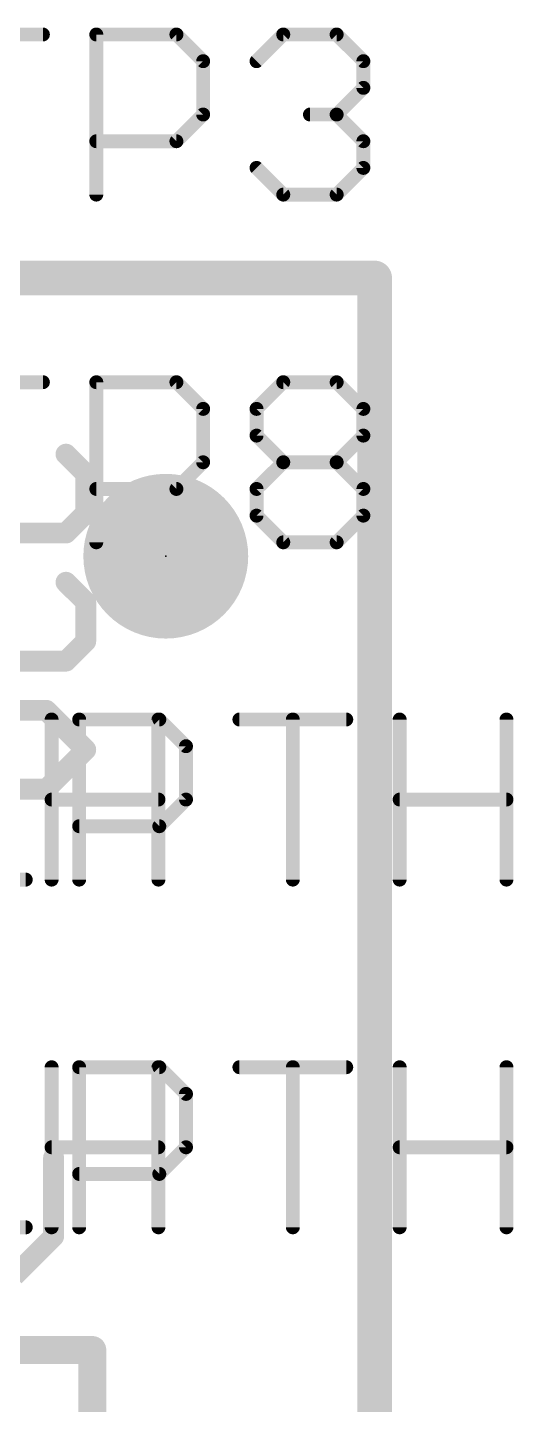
# Model space of a CAD drawing. Extents: x -128 to 56, y -3 to 18.
# Drawn here: x 52.08 to 55.62, y 8.28 to 18.34 of the extents above; entities that cross this region are included whole.
import ezdxf

# ---------------------------------------------------------------- set-up
doc = ezdxf.new("R2010")
doc.units = 0
for name, color, linetype in [('1', 12, 'CONTINUOUS'), ('16', 132, 'CONTINUOUS'), ('20', 53, 'CONTINUOUS'), ('21', 53, 'CONTINUOUS'), ('23', 53, 'CONTINUOUS'), ('25', 253, 'CONTINUOUS'), ('27', 253, 'CONTINUOUS'), ('29', 253, 'CONTINUOUS')]:
    doc.layers.add(name, color=color, linetype=linetype)

# ---------------------------------------------------------------- blocks, each defined once
blk = doc.blocks.new('PIE')
at = {"const_width": 0.5}
blk.add_lwpolyline([(0, -0.25, 1), (0, 0.25, 1), (0, -0.25)], format="xyb", dxfattribs=at)

msp = doc.modelspace()

# ---------------------------------------------------------------- linework, layer by layer
at = {"layer": '1', "const_width": 0.254}
for points in [[(0, 16.51), (54.61, 16.51)], [(54.61, 16.51), (54.61, 0)]]:
    msp.add_lwpolyline(points, dxfattribs=at)
at = {"layer": '1', "const_width": 0.127}
for points in [[(54.6735, 16.51, 1), (54.5465, 16.51)], [(54.61, 16.4465, 1), (54.61, 16.5735)]]:
    msp.add_lwpolyline(points, format="xyb", dxfattribs=at)
at = {"layer": '16', "const_width": 0.254}
for points in [[(0, 16.51), (54.61, 16.51)], [(54.61, 16.51), (54.61, 0)]]:
    msp.add_lwpolyline(points, dxfattribs=at)
at = {"layer": '16', "const_width": 0.127}
for points in [[(54.6735, 16.51, 1), (54.5465, 16.51)], [(54.61, 16.4465, 1), (54.61, 16.5735)]]:
    msp.add_lwpolyline(points, format="xyb", dxfattribs=at)
at = {"layer": '20', "const_width": 0.2032}
for points in [[(54.61, 16.51), (0, 16.51)], [(54.61, 0), (54.61, 16.51)]]:
    msp.add_lwpolyline(points, dxfattribs=at)
at = {"layer": '20', "const_width": 0.1016}
for points in [[(54.6608, 16.51, 1), (54.5592, 16.51)], [(54.61, 16.4592, 1), (54.61, 16.5608)]]:
    msp.add_lwpolyline(points, format="xyb", dxfattribs=at)
at = {"layer": '21'}
for points, const_width in [([(52.5018, 15.0794), (52.3577, 15.2235)], 0.1524), ([(52.5018, 14.7913), (52.5018, 15.0794)], 0.1524), ([(52.3577, 14.6472), (52.5018, 14.7913)], 0.1524), ([(51.7815, 14.6472), (52.3577, 14.6472)], 0.1524), ([(52.5018, 14.1439), (52.3577, 14.2879)], 0.1524), ([(52.5018, 13.8558), (52.5018, 14.1439)], 0.1524), ([(52.3577, 13.7117), (52.5018, 13.8558)], 0.1524), ([(51.7815, 13.7117), (52.3577, 13.7117)], 0.1524), ([(52.2137, 13.3524), (51.6375, 13.3524)], 0.1524), ([(52.5018, 13.0643), (52.2137, 13.3524)], 0.1524), ([(52.2137, 12.7762), (52.5018, 13.0643)], 0.1524), ([(51.6375, 12.7762), (52.2137, 12.7762)], 0.1524), ([(52.2672, 9.5083), (52.2672, 10.0845)], 0.1524), ([(51.9791, 9.2202), (52.2672, 9.5083)], 0.1524), ([(52.55, 8.68), (49.05, 8.68)], 0.2032), ([(52.55, 1.48), (52.55, 8.68)], 0.2032)]:
    msp.add_lwpolyline(points, dxfattribs=dict(at, const_width=const_width))
for points, const_width in [([(52.3847, 15.2504, 1), (52.3308, 15.1965)], 0.0762), ([(52.5399, 15.0794, 1), (52.4637, 15.0794)], 0.0762), ([(52.4749, 15.0525, 1), (52.5287, 15.1063)], 0.0762), ([(52.4637, 14.7913, 1), (52.5399, 14.7913)], 0.0762), ([(52.5287, 14.7644, 1), (52.4749, 14.8182)], 0.0762), ([(52.3308, 14.6742, 1), (52.3847, 14.6203)], 0.0762), ([(52.3577, 14.6091, 1), (52.3577, 14.6853)], 0.0762), ([(52.3847, 14.3149, 1), (52.3308, 14.261)], 0.0762), ([(52.5399, 14.1439, 1), (52.4637, 14.1439)], 0.0762), ([(52.4749, 14.1169, 1), (52.5287, 14.1708)], 0.0762), ([(52.4637, 13.8558, 1), (52.5399, 13.8558)], 0.0762), ([(52.5287, 13.8288, 1), (52.4749, 13.8827)], 0.0762), ([(52.3577, 13.6736, 1), (52.3577, 13.7498)], 0.0762), ([(52.3308, 13.7387, 1), (52.3847, 13.6848)], 0.0762), ([(52.2406, 13.3794, 1), (52.1867, 13.3255)], 0.0762), ([(52.2137, 13.3143, 1), (52.2137, 13.3905)], 0.0762), ([(52.5287, 13.0374, 1), (52.4749, 13.0913)], 0.0762), ([(52.4749, 13.0374, 1), (52.5287, 13.0913)], 0.0762), ([(52.1867, 12.8031, 1), (52.2406, 12.7493)], 0.0762), ([(52.2137, 12.7381, 1), (52.2137, 12.8143)], 0.0762), ([(52.3053, 10.0845, 1), (52.2291, 10.0845)], 0.0762), ([(52.2942, 9.4814, 1), (52.2403, 9.5353)], 0.0762), ([(52.2291, 9.5083, 1), (52.3053, 9.5083)], 0.0762), ([(52.6008, 8.68, 1), (52.4992, 8.68)], 0.1016), ([(52.55, 8.6292, 1), (52.55, 8.7308)], 0.1016)]:
    msp.add_lwpolyline(points, format="xyb", dxfattribs=dict(at, const_width=const_width))
at = {"layer": '23'}
msp.add_point((53.086, 14.478), dxfattribs=at)
at = {"layer": '25', "const_width": 0.1016}
for points in [[(51.7994, 18.289), (52.1892, 18.289)], [(52.579, 17.1196), (52.579, 18.289)], [(52.579, 18.289), (53.1637, 18.289)], [(53.1637, 18.289), (53.3586, 18.0941)], [(53.7484, 18.0941), (53.9433, 18.289)], [(53.9433, 18.289), (54.3331, 18.289)], [(54.3331, 18.289), (54.528, 18.0941)], [(53.3586, 18.0941), (53.3586, 17.7043)], [(54.528, 18.0941), (54.528, 17.8992)], [(54.528, 17.8992), (54.3331, 17.7043)], [(53.3586, 17.7043), (53.1637, 17.5094)], [(54.3331, 17.7043), (54.1382, 17.7043)], [(54.3331, 17.7043), (54.528, 17.5094)], [(53.1637, 17.5094), (52.579, 17.5094)], [(54.528, 17.5094), (54.528, 17.3145)], [(53.9433, 17.1196), (53.7484, 17.3145)], [(54.528, 17.3145), (54.3331, 17.1196)], [(54.3331, 17.1196), (53.9433, 17.1196)], [(51.7994, 15.749), (52.1892, 15.749)], [(52.579, 14.5796), (52.579, 15.749)], [(52.579, 15.749), (53.1637, 15.749)], [(53.1637, 15.749), (53.3586, 15.5541)], [(53.7484, 15.5541), (53.9433, 15.749)], [(53.9433, 15.749), (54.3331, 15.749)], [(54.3331, 15.749), (54.528, 15.5541)], [(53.3586, 15.5541), (53.3586, 15.1643)], [(53.7484, 15.3592), (53.7484, 15.5541)], [(54.528, 15.5541), (54.528, 15.3592)], [(53.9433, 15.1643), (53.7484, 15.3592)], [(54.528, 15.3592), (54.3331, 15.1643)], [(53.3586, 15.1643), (53.1637, 14.9694)], [(53.7484, 14.9694), (53.9433, 15.1643)], [(53.9433, 15.1643), (54.3331, 15.1643)], [(54.3331, 15.1643), (54.528, 14.9694)], [(53.1637, 14.9694), (52.579, 14.9694)], [(53.7484, 14.7745), (53.7484, 14.9694)], [(54.528, 14.9694), (54.528, 14.7745)], [(53.9433, 14.5796), (53.7484, 14.7745)], [(54.528, 14.7745), (54.3331, 14.5796)], [(54.3331, 14.5796), (53.9433, 14.5796)]]:
    msp.add_lwpolyline(points, dxfattribs=at)
at = {"layer": '25', "const_width": 0.0508}
for points in [[(52.1892, 18.2636, 1), (52.1892, 18.3144)], [(52.6044, 18.289, 1), (52.5536, 18.289)], [(52.579, 18.3144, 1), (52.579, 18.2636)], [(53.1817, 18.307, 1), (53.1457, 18.271)], [(53.1637, 18.2636, 1), (53.1637, 18.3144)], [(53.9433, 18.3144, 1), (53.9433, 18.2636)], [(53.9613, 18.271, 1), (53.9253, 18.307)], [(54.3511, 18.307, 1), (54.3151, 18.271)], [(54.3331, 18.2636, 1), (54.3331, 18.3144)], [(53.384, 18.0941, 1), (53.3332, 18.0941)], [(53.3406, 18.0761, 1), (53.3766, 18.1121)], [(53.7304, 18.1121, 1), (53.7664, 18.0761)], [(54.5534, 18.0941, 1), (54.5026, 18.0941)], [(54.51, 18.0761, 1), (54.546, 18.1121)], [(54.5026, 17.8992, 1), (54.5534, 17.8992)], [(54.546, 17.8812, 1), (54.51, 17.9172)], [(53.3332, 17.7043, 1), (53.384, 17.7043)], [(53.3766, 17.6863, 1), (53.3406, 17.7223)], [(54.1382, 17.7297, 1), (54.1382, 17.6789)], [(54.3511, 17.7223, 1), (54.3151, 17.6863)], [(54.3151, 17.7223, 1), (54.3511, 17.6863)], [(54.3331, 17.6789, 1), (54.3331, 17.7297)], [(52.579, 17.5348, 1), (52.579, 17.484)], [(53.1457, 17.5274, 1), (53.1817, 17.4914)], [(53.1637, 17.484, 1), (53.1637, 17.5348)], [(54.5534, 17.5094, 1), (54.5026, 17.5094)], [(54.51, 17.4914, 1), (54.546, 17.5274)], [(53.7664, 17.3325, 1), (53.7304, 17.2965)], [(54.5026, 17.3145, 1), (54.5534, 17.3145)], [(54.546, 17.2965, 1), (54.51, 17.3325)], [(52.5536, 17.1196, 1), (52.6044, 17.1196)], [(53.9433, 17.145, 1), (53.9433, 17.0942)], [(53.9253, 17.1016, 1), (53.9613, 17.1376)], [(54.3151, 17.1376, 1), (54.3511, 17.1016)], [(54.3331, 17.0942, 1), (54.3331, 17.145)], [(52.1892, 15.7236, 1), (52.1892, 15.7744)], [(52.6044, 15.749, 1), (52.5536, 15.749)], [(52.579, 15.7744, 1), (52.579, 15.7236)], [(53.1817, 15.767, 1), (53.1457, 15.731)], [(53.1637, 15.7236, 1), (53.1637, 15.7744)], [(53.9433, 15.7744, 1), (53.9433, 15.7236)], [(53.9613, 15.731, 1), (53.9253, 15.767)], [(54.3511, 15.767, 1), (54.3151, 15.731)], [(54.3331, 15.7236, 1), (54.3331, 15.7744)], [(53.384, 15.5541, 1), (53.3332, 15.5541)], [(53.3406, 15.5361, 1), (53.3766, 15.5721)], [(53.7304, 15.5721, 1), (53.7664, 15.5361)], [(53.7738, 15.5541, 1), (53.723, 15.5541)], [(54.5534, 15.5541, 1), (54.5026, 15.5541)], [(54.51, 15.5361, 1), (54.546, 15.5721)], [(53.7664, 15.3772, 1), (53.7304, 15.3412)], [(54.546, 15.3412, 1), (54.51, 15.3772)], [(53.723, 15.3592, 1), (53.7738, 15.3592)], [(54.5026, 15.3592, 1), (54.5534, 15.3592)], [(53.3332, 15.1643, 1), (53.384, 15.1643)], [(53.3766, 15.1463, 1), (53.3406, 15.1823)], [(53.9433, 15.1897, 1), (53.9433, 15.1389)], [(53.9613, 15.1463, 1), (53.9253, 15.1823)], [(53.9253, 15.1463, 1), (53.9613, 15.1823)], [(54.3511, 15.1823, 1), (54.3151, 15.1463)], [(54.3151, 15.1823, 1), (54.3511, 15.1463)], [(54.3331, 15.1389, 1), (54.3331, 15.1897)], [(52.579, 14.9948, 1), (52.579, 14.944)], [(53.1457, 14.9874, 1), (53.1817, 14.9514)], [(53.1637, 14.944, 1), (53.1637, 14.9948)], [(53.7304, 14.9874, 1), (53.7664, 14.9514)], [(53.7738, 14.9694, 1), (53.723, 14.9694)], [(54.5534, 14.9694, 1), (54.5026, 14.9694)], [(54.51, 14.9514, 1), (54.546, 14.9874)], [(53.7664, 14.7925, 1), (53.7304, 14.7565)], [(53.723, 14.7745, 1), (53.7738, 14.7745)], [(54.5026, 14.7745, 1), (54.5534, 14.7745)], [(54.546, 14.7565, 1), (54.51, 14.7925)], [(52.5536, 14.5796, 1), (52.6044, 14.5796)], [(53.9433, 14.605, 1), (53.9433, 14.5542)], [(53.9253, 14.5616, 1), (53.9613, 14.5976)], [(54.3151, 14.5976, 1), (54.3511, 14.5616)], [(54.3331, 14.5542, 1), (54.3331, 14.605)]]:
    msp.add_lwpolyline(points, format="xyb", dxfattribs=at)
at = {"layer": '27', "const_width": 0.1016}
for points in [[(52.2528, 12.1158), (52.2528, 13.2852)], [(52.454, 12.1158), (52.454, 13.2852)], [(52.454, 13.2852), (53.0387, 13.2852)], [(53.0324, 13.2852), (53.0324, 12.1158)], [(53.0387, 13.2852), (53.2336, 13.0903)], [(53.6234, 13.2852), (54.403, 13.2852)], [(54.0132, 12.1158), (54.0132, 13.2852)], [(54.7928, 12.1158), (54.7928, 13.2852)], [(55.5724, 13.2852), (55.5724, 12.1158)], [(53.2336, 13.0903), (53.2336, 12.7005)], [(52.2528, 12.7005), (53.0324, 12.7005)], [(53.2336, 12.7005), (53.0387, 12.5056)], [(54.7928, 12.7005), (55.5724, 12.7005)], [(53.0387, 12.5056), (52.454, 12.5056)], [(51.2846, 12.1158), (52.0642, 12.1158)], [(52.2528, 9.5758), (52.2528, 10.7452)], [(52.454, 9.5758), (52.454, 10.7452)], [(52.454, 10.7452), (53.0387, 10.7452)], [(53.0324, 10.7452), (53.0324, 9.5758)], [(53.0387, 10.7452), (53.2336, 10.5503)], [(53.6234, 10.7452), (54.403, 10.7452)], [(54.0132, 9.5758), (54.0132, 10.7452)], [(54.7928, 9.5758), (54.7928, 10.7452)], [(55.5724, 10.7452), (55.5724, 9.5758)], [(53.2336, 10.5503), (53.2336, 10.1605)], [(52.2528, 10.1605), (53.0324, 10.1605)], [(53.2336, 10.1605), (53.0387, 9.9656)], [(54.7928, 10.1605), (55.5724, 10.1605)], [(53.0387, 9.9656), (52.454, 9.9656)], [(51.2846, 9.5758), (52.0642, 9.5758)]]:
    msp.add_lwpolyline(points, dxfattribs=at)
at = {"layer": '27', "const_width": 0.0508}
for points in [[(52.2782, 13.2852, 1), (52.2274, 13.2852)], [(52.4794, 13.2852, 1), (52.4286, 13.2852)], [(52.454, 13.3106, 1), (52.454, 13.2598)], [(53.0578, 13.2852, 1), (53.007, 13.2852)], [(53.0566, 13.3032, 1), (53.0207, 13.2672)], [(53.0387, 13.2598, 1), (53.0387, 13.3106)], [(53.6234, 13.3106, 1), (53.6234, 13.2598)], [(54.0386, 13.2852, 1), (53.9878, 13.2852)], [(54.403, 13.2598, 1), (54.403, 13.3106)], [(54.8182, 13.2852, 1), (54.7674, 13.2852)], [(55.5978, 13.2852, 1), (55.547, 13.2852)], [(53.259, 13.0903, 1), (53.2082, 13.0903)], [(53.2156, 13.0723, 1), (53.2515, 13.1083)], [(52.2528, 12.7259, 1), (52.2528, 12.6751)], [(53.0324, 12.6751, 1), (53.0324, 12.7259)], [(53.2082, 12.7005, 1), (53.259, 12.7005)], [(53.2515, 12.6825, 1), (53.2156, 12.7185)], [(54.7928, 12.7259, 1), (54.7928, 12.6751)], [(55.5724, 12.6751, 1), (55.5724, 12.7259)], [(52.454, 12.531, 1), (52.454, 12.4802)], [(53.0207, 12.5236, 1), (53.0566, 12.4876)], [(53.0387, 12.4802, 1), (53.0387, 12.531)], [(52.0642, 12.0904, 1), (52.0642, 12.1412)], [(52.2274, 12.1158, 1), (52.2782, 12.1158)], [(52.4286, 12.1158, 1), (52.4794, 12.1158)], [(53.007, 12.1158, 1), (53.0578, 12.1158)], [(53.9878, 12.1158, 1), (54.0386, 12.1158)], [(54.7674, 12.1158, 1), (54.8182, 12.1158)], [(55.547, 12.1158, 1), (55.5978, 12.1158)], [(52.2782, 10.7452, 1), (52.2274, 10.7452)], [(52.4794, 10.7452, 1), (52.4286, 10.7452)], [(52.454, 10.7706, 1), (52.454, 10.7198)], [(53.0578, 10.7452, 1), (53.007, 10.7452)], [(53.0566, 10.7632, 1), (53.0207, 10.7272)], [(53.0387, 10.7198, 1), (53.0387, 10.7706)], [(53.6234, 10.7706, 1), (53.6234, 10.7198)], [(54.0386, 10.7452, 1), (53.9878, 10.7452)], [(54.403, 10.7198, 1), (54.403, 10.7706)], [(54.8182, 10.7452, 1), (54.7674, 10.7452)], [(55.5978, 10.7452, 1), (55.547, 10.7452)], [(53.259, 10.5503, 1), (53.2082, 10.5503)], [(53.2156, 10.5323, 1), (53.2515, 10.5683)], [(52.2528, 10.1859, 1), (52.2528, 10.1351)], [(53.0324, 10.1351, 1), (53.0324, 10.1859)], [(53.2082, 10.1605, 1), (53.259, 10.1605)], [(53.2515, 10.1425, 1), (53.2156, 10.1785)], [(54.7928, 10.1859, 1), (54.7928, 10.1351)], [(55.5724, 10.1351, 1), (55.5724, 10.1859)], [(52.454, 9.991, 1), (52.454, 9.9402)], [(53.0207, 9.9836, 1), (53.0566, 9.9476)], [(53.0387, 9.9402, 1), (53.0387, 9.991)], [(52.0642, 9.5504, 1), (52.0642, 9.6012)], [(52.2274, 9.5758, 1), (52.2782, 9.5758)], [(52.4286, 9.5758, 1), (52.4794, 9.5758)], [(53.007, 9.5758, 1), (53.0578, 9.5758)], [(53.9878, 9.5758, 1), (54.0386, 9.5758)], [(54.7674, 9.5758, 1), (54.8182, 9.5758)], [(55.547, 9.5758, 1), (55.5978, 9.5758)]]:
    msp.add_lwpolyline(points, format="xyb", dxfattribs=at)

# ---------------------------------------------------------------- block references
at = {"layer": '1'}
msp.add_blockref('PIE', (53.086, 14.478), dxfattribs=at)
at = {"layer": '29', "xscale": 1.2032, "yscale": 1.2032}
msp.add_blockref('PIE', (53.086, 14.478), dxfattribs=at)

doc.saveas('drawing.dxf')
